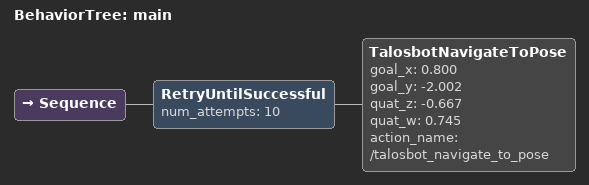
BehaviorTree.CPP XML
<?xml version="1.0" encoding="UTF-8"?>
<root BTCPP_format="4">
  <BehaviorTree ID="main">
    <Sequence>
      <RetryUntilSuccessful num_attempts="10">
        <TalosbotNavigateToPose goal_x="0.800"
                                goal_y="-2.002"
                                quat_z="-0.667"
                                quat_w="0.745"
                                action_name="/talosbot_navigate_to_pose"/>
      </RetryUntilSuccessful>
    </Sequence>
  </BehaviorTree>

</root>
